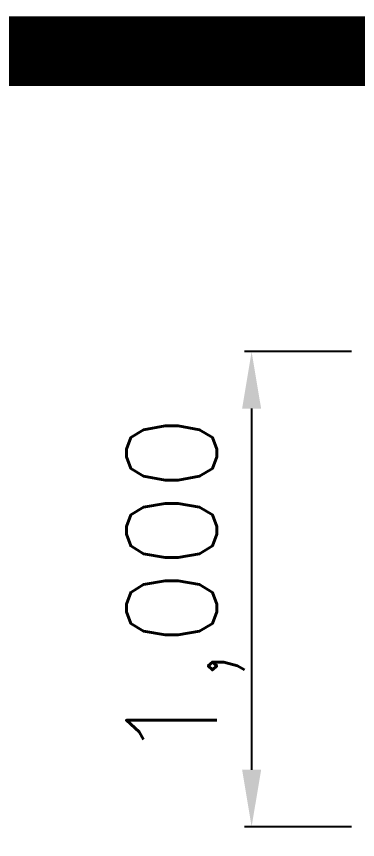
# Model space of a CAD drawing. Header units: millimetres. Extents: x -56261 to 196039, y 9480 to 100001.
# Drawn here: x 72299 to 72789, y 97817 to 99001 of the extents above; entities that cross this region are included whole.
import ezdxf
from ezdxf.enums import TextEntityAlignment as Align

# ---------------------------------------------------------------- set-up
doc = ezdxf.new("R2010")
doc.units = ezdxf.units.MM
doc.set_wipeout_variables(frame=1)
doc.layers.add('FORM', color=4, linetype='Continuous')
doc.layers.add('SS-TEXT', color=7, linetype='Continuous')
doc.styles.add('DVM_DEFAULT', font='romans.shx', dxfattribs={"bigfont": 'whgtxt.shx'})

# ---------------------------------------------------------------- blocks, each defined once
blk = doc.blocks.new('A$C43DE16F2')
blk.add_wipeout([(0, 14550), (0, 0), (29100, 0), (29100, 14550)]).dxf.layer = 'SS-TEXT'
at = {"layer": 'SS-TEXT', "color": 3, "linetype": 'ByBlock', "ltscale": 0.2}
for p, q in [((4252.3, 13552.4), (3897.2, 13552.4)), ((3920.8, 13363.1), (3920.8, 12164)), ((4252.3, 11974.8), (3897.2, 11974.8))]:
    blk.add_line(p, q, dxfattribs=at)
at = {"layer": 'SS-TEXT'}
blk.add_lwpolyline([(0, 0), (20081.8, 0), (20081.8, 14550), (0, 14550)], close=True, dxfattribs=at)
at = {"layer": 'SS-TEXT', "color": 3, "linetype": 'ByBlock', "ltscale": 0.2}
for points in [[(3889.3, 13363.1), (3952.4, 13363.1), (3920.8, 13552.4)], [(3889.3, 12164), (3952.4, 12164), (3920.8, 11974.8)]]:
    blk.add_solid(points, dxfattribs=at)
at = {"layer": 'SS-TEXT', "style": 'DVM_DEFAULT'}
blk.add_text('1,000', height=300, rotation=90, dxfattribs=at).set_placement((3655.2, 12765.8), align=Align.MIDDLE_CENTER)
blk = doc.blocks.new('FORM_기계', base_point=(381614, -321274.9))
at = {"layer": 'FORM', "const_width": 200}
blk.add_lwpolyline([(463614, -319174.9), (383714, -319174.9), (383714, -263974.9), (463614, -263974.9)], close=True, dxfattribs=at)

msp = doc.modelspace()

# ---------------------------------------------------------------- block references
at = {"layer": 'SS-TEXT', "xscale": 0.4331186193392458, "yscale": 0.4331186193392458, "zscale": 0.4331186193392458}
msp.add_blockref('A$C43DE16F2', (70938.9, 92649.2), dxfattribs=at)

# ---------------------------------------------------------------- next in the draw order: block references
at = {"layer": 'FORM', "xscale": 0.5, "yscale": 0.5, "zscale": 0.5}
msp.add_blockref('FORM_기계', (69888.9, 70301.1), dxfattribs=at)

doc.saveas('drawing.dxf')
